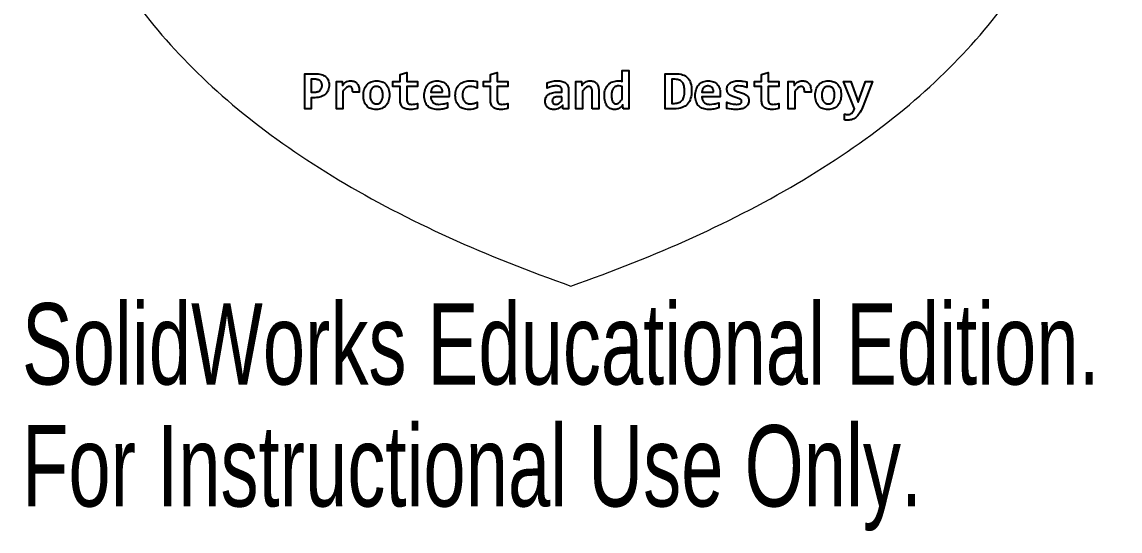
# Model space of a CAD drawing. Header units: inches. Extents: x -1.29 to 1.29, y -3.47 to 0.
# Drawn here: x -1.286 to 1.286, y -3.475 to -2.284 of the extents above; entities that cross this region are included whole.
import ezdxf

# ---------------------------------------------------------------- set-up
doc = ezdxf.new("R2010")
doc.units = ezdxf.units.IN
doc.header["$MEASUREMENT"] = 0
doc.styles.add('SLDTEXTSTYLE0', font='TXT', dxfattribs={"width": 0.7})

msp = doc.modelspace()

# ---------------------------------------------------------------- linework, layer by layer
at = {"color": 7, "linetype": 'Continuous', "flags": 128}
for points in [[(-0.5665, -2.4309), (-0.5666, -2.434), (-0.567, -2.4371), (-0.5677, -2.44), (-0.5686, -2.4428), (-0.5699, -2.4455), (-0.5713, -2.4479), (-0.573, -2.4502), (-0.575, -2.4523), (-0.5773, -2.4542), (-0.5798, -2.4558), (-0.5826, -2.4573), (-0.5857, -2.4585), (-0.5889, -2.4595), (-0.5925, -2.4601), (-0.5963, -2.4606), (-0.6004, -2.4607), (-0.6004, -2.4607), (-0.6083, -2.4607), (-0.6083, -2.4607), (-0.6083, -2.487), (-0.6083, -2.487), (-0.6239, -2.487), (-0.6239, -2.487), (-0.6239, -2.4045), (-0.6239, -2.4045), (-0.5996, -2.4045), (-0.5996, -2.4045), (-0.5957, -2.4046), (-0.5921, -2.4049), (-0.5886, -2.4055), (-0.5854, -2.4063), (-0.5825, -2.4072), (-0.5797, -2.4084), (-0.5773, -2.4098), (-0.575, -2.4114), (-0.5731, -2.4131), (-0.5713, -2.4151), (-0.5699, -2.4173), (-0.5687, -2.4196), (-0.5677, -2.4222), (-0.567, -2.4249), (-0.5666, -2.4278), (-0.5665, -2.4309)], [(-0.5832, -2.4319), (-0.5833, -2.4304), (-0.5835, -2.4288), (-0.5838, -2.4274), (-0.5843, -2.426), (-0.5848, -2.4248), (-0.5855, -2.4236), (-0.5864, -2.4225), (-0.5874, -2.4215), (-0.5885, -2.4206), (-0.5898, -2.4199), (-0.5911, -2.4192), (-0.5927, -2.4187), (-0.5943, -2.4182), (-0.5962, -2.4179), (-0.5981, -2.4177), (-0.6003, -2.4177), (-0.6003, -2.4177), (-0.6083, -2.4177), (-0.6083, -2.4177), (-0.6083, -2.4475), (-0.6083, -2.4475), (-0.5997, -2.4475), (-0.5997, -2.4475), (-0.5978, -2.4475), (-0.596, -2.4473), (-0.5943, -2.4469), (-0.5927, -2.4465), (-0.5912, -2.4458), (-0.5898, -2.4451), (-0.5886, -2.4443), (-0.5875, -2.4433), (-0.5865, -2.4422), (-0.5857, -2.441), (-0.5849, -2.4398), (-0.5843, -2.4384), (-0.5838, -2.4369), (-0.5835, -2.4353), (-0.5833, -2.4337), (-0.5832, -2.4319)], [(-0.3596, -2.4858), (-0.3638, -2.4868), (-0.368, -2.4876), (-0.3721, -2.488), (-0.376, -2.4882), (-0.376, -2.4882), (-0.379, -2.4881), (-0.3818, -2.4879), (-0.3845, -2.4875), (-0.3869, -2.4869), (-0.389, -2.4861), (-0.391, -2.4852), (-0.3928, -2.4841), (-0.3944, -2.4828), (-0.3958, -2.4814), (-0.397, -2.4797), (-0.398, -2.4779), (-0.3988, -2.4759), (-0.3994, -2.4737), (-0.3999, -2.4713), (-0.4001, -2.4687), (-0.4002, -2.4658), (-0.4002, -2.4658), (-0.4002, -2.4344), (-0.4002, -2.4344), (-0.417, -2.4344), (-0.417, -2.4344), (-0.417, -2.4224), (-0.417, -2.4224), (-0.4002, -2.4224), (-0.4002, -2.4224), (-0.4002, -2.4062), (-0.4002, -2.4062), (-0.3847, -2.4021), (-0.3847, -2.4021), (-0.3847, -2.4224), (-0.3847, -2.4224), (-0.3596, -2.4224), (-0.3596, -2.4224), (-0.3596, -2.4344), (-0.3596, -2.4344), (-0.3847, -2.4344), (-0.3847, -2.4344), (-0.3847, -2.465), (-0.3847, -2.465), (-0.3845, -2.4676), (-0.3841, -2.4699), (-0.3832, -2.4718), (-0.3821, -2.4734), (-0.3815, -2.4741), (-0.3807, -2.4746), (-0.3798, -2.4751), (-0.3787, -2.4755), (-0.3776, -2.4759), (-0.3764, -2.4761), (-0.3751, -2.4762), (-0.3736, -2.4763), (-0.3736, -2.4763), (-0.3698, -2.4761), (-0.3662, -2.4755), (-0.3627, -2.4747), (-0.3596, -2.4739), (-0.3596, -2.4739), (-0.3596, -2.4858)], [(-0.1479, -2.4858), (-0.1521, -2.4868), (-0.1563, -2.4876), (-0.1604, -2.488), (-0.1643, -2.4882), (-0.1643, -2.4882), (-0.1673, -2.4881), (-0.1702, -2.4879), (-0.1728, -2.4875), (-0.1752, -2.4869), (-0.1774, -2.4861), (-0.1793, -2.4852), (-0.1811, -2.4841), (-0.1827, -2.4828), (-0.1841, -2.4814), (-0.1853, -2.4797), (-0.1863, -2.4779), (-0.1871, -2.4759), (-0.1877, -2.4737), (-0.1882, -2.4713), (-0.1885, -2.4687), (-0.1886, -2.4658), (-0.1886, -2.4658), (-0.1886, -2.4344), (-0.1886, -2.4344), (-0.2053, -2.4344), (-0.2053, -2.4344), (-0.2053, -2.4224), (-0.2053, -2.4224), (-0.1886, -2.4224), (-0.1886, -2.4224), (-0.1886, -2.4062), (-0.1886, -2.4062), (-0.173, -2.4021), (-0.173, -2.4021), (-0.173, -2.4224), (-0.173, -2.4224), (-0.1479, -2.4224), (-0.1479, -2.4224), (-0.1479, -2.4344), (-0.1479, -2.4344), (-0.173, -2.4344), (-0.173, -2.4344), (-0.173, -2.465), (-0.173, -2.465), (-0.1728, -2.4676), (-0.1724, -2.4699), (-0.1716, -2.4718), (-0.1705, -2.4734), (-0.1698, -2.4741), (-0.169, -2.4746), (-0.1681, -2.4751), (-0.1671, -2.4755), (-0.1659, -2.4759), (-0.1647, -2.4761), (-0.1634, -2.4762), (-0.1619, -2.4763), (-0.1619, -2.4763), (-0.1582, -2.4761), (-0.1545, -2.4755), (-0.151, -2.4747), (-0.1479, -2.4739), (-0.1479, -2.4739), (-0.1479, -2.4858)], [(0.1221, -2.487), (0.1217, -2.4775), (0.1217, -2.4775), (0.1197, -2.4798), (0.1176, -2.4819), (0.1154, -2.4837), (0.113, -2.4853), (0.1105, -2.4865), (0.1078, -2.4874), (0.1048, -2.488), (0.1016, -2.4882), (0.1016, -2.4882), (0.0989, -2.4881), (0.0963, -2.4876), (0.0939, -2.4869), (0.0916, -2.4859), (0.0895, -2.4847), (0.0876, -2.4832), (0.0858, -2.4814), (0.0843, -2.4794), (0.0828, -2.4772), (0.0816, -2.4748), (0.0806, -2.4721), (0.0797, -2.4692), (0.079, -2.4661), (0.0785, -2.4628), (0.0782, -2.4594), (0.0781, -2.4558), (0.0781, -2.4558), (0.0783, -2.4515), (0.0788, -2.4475), (0.0795, -2.4438), (0.0806, -2.4404), (0.082, -2.4373), (0.0836, -2.4345), (0.0854, -2.4319), (0.0875, -2.4296), (0.0897, -2.4276), (0.0922, -2.4259), (0.0949, -2.4245), (0.0978, -2.4233), (0.1009, -2.4224), (0.1041, -2.4217), (0.1075, -2.4214), (0.1109, -2.4212), (0.1109, -2.4212), (0.1133, -2.4213), (0.1157, -2.4216), (0.118, -2.4219), (0.12, -2.4224), (0.12, -2.4224), (0.12, -2.3973), (0.12, -2.3973), (0.1355, -2.3973), (0.1355, -2.3973), (0.1355, -2.487), (0.1355, -2.487), (0.1221, -2.487)], [(0.2826, -2.4447), (0.2825, -2.4494), (0.282, -2.4539), (0.2813, -2.4581), (0.2803, -2.4621), (0.2789, -2.4659), (0.2773, -2.4694), (0.2752, -2.4726), (0.2729, -2.4755), (0.2702, -2.4781), (0.2672, -2.4804), (0.2638, -2.4824), (0.2601, -2.484), (0.256, -2.4853), (0.2515, -2.4863), (0.2466, -2.4868), (0.2414, -2.487), (0.2414, -2.487), (0.2205, -2.487), (0.2205, -2.487), (0.2205, -2.4045), (0.2205, -2.4045), (0.2448, -2.4045), (0.2448, -2.4045), (0.2494, -2.4046), (0.2537, -2.4051), (0.2577, -2.4058), (0.2614, -2.4069), (0.2648, -2.4082), (0.2679, -2.4099), (0.2707, -2.4119), (0.2732, -2.4142), (0.2754, -2.4168), (0.2773, -2.4197), (0.2789, -2.423), (0.2803, -2.4267), (0.2813, -2.4306), (0.282, -2.435), (0.2825, -2.4396), (0.2826, -2.4447)], [(0.2659, -2.4457), (0.2658, -2.4425), (0.2656, -2.4394), (0.2653, -2.4365), (0.2648, -2.4339), (0.2642, -2.4313), (0.2634, -2.429), (0.2624, -2.4269), (0.2612, -2.425), (0.2598, -2.4233), (0.2583, -2.4219), (0.2564, -2.4206), (0.2544, -2.4195), (0.2522, -2.4187), (0.2496, -2.4181), (0.2469, -2.4178), (0.2438, -2.4177), (0.2438, -2.4177), (0.236, -2.4177), (0.236, -2.4177), (0.236, -2.4739), (0.236, -2.4739), (0.2428, -2.4739), (0.2428, -2.4739), (0.2455, -2.4737), (0.2481, -2.4734), (0.2505, -2.4729), (0.2527, -2.4722), (0.2548, -2.4712), (0.2567, -2.47), (0.2584, -2.4687), (0.26, -2.4671), (0.2614, -2.4653), (0.2626, -2.4632), (0.2636, -2.4609), (0.2644, -2.4584), (0.2651, -2.4555), (0.2655, -2.4525), (0.2658, -2.4492), (0.2659, -2.4457)], [(0.4872, -2.4858), (0.483, -2.4868), (0.4788, -2.4876), (0.4746, -2.488), (0.4708, -2.4882), (0.4708, -2.4882), (0.4677, -2.4881), (0.4649, -2.4879), (0.4623, -2.4875), (0.4599, -2.4869), (0.4577, -2.4861), (0.4557, -2.4852), (0.4539, -2.4841), (0.4523, -2.4828), (0.4509, -2.4814), (0.4497, -2.4797), (0.4487, -2.4779), (0.4479, -2.4759), (0.4473, -2.4737), (0.4468, -2.4713), (0.4466, -2.4687), (0.4465, -2.4658), (0.4465, -2.4658), (0.4465, -2.4344), (0.4465, -2.4344), (0.4297, -2.4344), (0.4297, -2.4344), (0.4297, -2.4224), (0.4297, -2.4224), (0.4465, -2.4224), (0.4465, -2.4224), (0.4465, -2.4062), (0.4465, -2.4062), (0.462, -2.4021), (0.462, -2.4021), (0.462, -2.4224), (0.462, -2.4224), (0.4872, -2.4224), (0.4872, -2.4224), (0.4872, -2.4344), (0.4872, -2.4344), (0.462, -2.4344), (0.462, -2.4344), (0.462, -2.465), (0.462, -2.465), (0.4622, -2.4676), (0.4627, -2.4699), (0.4635, -2.4718), (0.4646, -2.4734), (0.4653, -2.4741), (0.4661, -2.4746), (0.467, -2.4751), (0.468, -2.4755), (0.4691, -2.4759), (0.4703, -2.4761), (0.4717, -2.4762), (0.4731, -2.4763), (0.4731, -2.4763), (0.4769, -2.4761), (0.4805, -2.4755), (0.484, -2.4747), (0.4872, -2.4739), (0.4872, -2.4739), (0.4872, -2.4858)], [(-0.5115, -2.4475), (-0.5114, -2.4458), (-0.5115, -2.4443), (-0.5116, -2.4429), (-0.5118, -2.4416), (-0.5124, -2.4393), (-0.5133, -2.4375), (-0.5144, -2.4361), (-0.5158, -2.4351), (-0.5175, -2.4346), (-0.5193, -2.4344), (-0.5193, -2.4344), (-0.521, -2.4346), (-0.5227, -2.4351), (-0.5245, -2.436), (-0.5263, -2.4372), (-0.5281, -2.4388), (-0.53, -2.4409), (-0.5321, -2.4434), (-0.5342, -2.4464), (-0.5342, -2.4464), (-0.5342, -2.487), (-0.5342, -2.487), (-0.5497, -2.487), (-0.5497, -2.487), (-0.5497, -2.4224), (-0.5497, -2.4224), (-0.536, -2.4224), (-0.536, -2.4224), (-0.5354, -2.432), (-0.5354, -2.432), (-0.5337, -2.4297), (-0.5319, -2.4276), (-0.5298, -2.4257), (-0.5275, -2.4242), (-0.5249, -2.4229), (-0.5221, -2.422), (-0.519, -2.4214), (-0.5156, -2.4212), (-0.5156, -2.4212), (-0.5132, -2.4214), (-0.511, -2.4217), (-0.509, -2.4222), (-0.507, -2.4229), (-0.5052, -2.4239), (-0.5036, -2.425), (-0.5021, -2.4263), (-0.5007, -2.4279), (-0.4995, -2.4296), (-0.4985, -2.4316), (-0.4976, -2.4337), (-0.497, -2.4361), (-0.4964, -2.4387), (-0.4961, -2.4414), (-0.4959, -2.4444), (-0.4959, -2.4475), (-0.4959, -2.4475), (-0.5115, -2.4475)], [(-0.4253, -2.4542), (-0.4255, -2.4579), (-0.4259, -2.4614), (-0.4265, -2.4648), (-0.4275, -2.468), (-0.4286, -2.4711), (-0.43, -2.4739), (-0.4317, -2.4765), (-0.4336, -2.4788), (-0.4356, -2.4809), (-0.438, -2.4828), (-0.4405, -2.4844), (-0.4433, -2.4858), (-0.4463, -2.4868), (-0.4495, -2.4876), (-0.4529, -2.4881), (-0.4565, -2.4882), (-0.4565, -2.4882), (-0.4599, -2.4881), (-0.4631, -2.4877), (-0.4662, -2.4871), (-0.469, -2.4861), (-0.4717, -2.485), (-0.4741, -2.4835), (-0.4764, -2.4819), (-0.4784, -2.4799), (-0.4802, -2.4777), (-0.4818, -2.4753), (-0.4832, -2.4725), (-0.4843, -2.4696), (-0.4852, -2.4663), (-0.4858, -2.4628), (-0.4862, -2.4591), (-0.4863, -2.4551), (-0.4863, -2.4551), (-0.4862, -2.4513), (-0.4858, -2.4478), (-0.4851, -2.4444), (-0.4842, -2.4412), (-0.483, -2.4382), (-0.4816, -2.4354), (-0.48, -2.4328), (-0.4781, -2.4305), (-0.476, -2.4284), (-0.4736, -2.4266), (-0.4711, -2.425), (-0.4683, -2.4237), (-0.4653, -2.4226), (-0.4621, -2.4218), (-0.4588, -2.4214), (-0.4552, -2.4212), (-0.4552, -2.4212), (-0.4518, -2.4214), (-0.4485, -2.4218), (-0.4455, -2.4224), (-0.4426, -2.4234), (-0.44, -2.4245), (-0.4375, -2.426), (-0.4353, -2.4277), (-0.4332, -2.4296), (-0.4314, -2.4318), (-0.4298, -2.4343), (-0.4285, -2.437), (-0.4274, -2.44), (-0.4265, -2.4432), (-0.4259, -2.4466), (-0.4255, -2.4503), (-0.4253, -2.4542)], [(-0.4409, -2.4546), (-0.441, -2.4521), (-0.4411, -2.4498), (-0.4414, -2.4477), (-0.4418, -2.4458), (-0.4424, -2.4439), (-0.443, -2.4423), (-0.4438, -2.4408), (-0.4447, -2.4395), (-0.4456, -2.4383), (-0.4467, -2.4372), (-0.448, -2.4364), (-0.4493, -2.4357), (-0.4507, -2.4351), (-0.4523, -2.4347), (-0.4539, -2.4345), (-0.4557, -2.4344), (-0.4557, -2.4344), (-0.4577, -2.4345), (-0.4595, -2.4348), (-0.4611, -2.4353), (-0.4626, -2.436), (-0.464, -2.4368), (-0.4652, -2.4379), (-0.4663, -2.439), (-0.4673, -2.4404), (-0.4681, -2.4418), (-0.4689, -2.4433), (-0.4695, -2.445), (-0.47, -2.4468), (-0.4706, -2.4506), (-0.4708, -2.4547), (-0.4708, -2.4547), (-0.4707, -2.4571), (-0.4705, -2.4594), (-0.4702, -2.4616), (-0.4698, -2.4636), (-0.4692, -2.4654), (-0.4685, -2.4671), (-0.4677, -2.4686), (-0.4668, -2.4699), (-0.4657, -2.4711), (-0.4646, -2.4722), (-0.4633, -2.4731), (-0.462, -2.4738), (-0.4606, -2.4743), (-0.459, -2.4747), (-0.4574, -2.475), (-0.4557, -2.4751), (-0.4557, -2.4751), (-0.4538, -2.475), (-0.4521, -2.4747), (-0.4505, -2.4742), (-0.449, -2.4735), (-0.4477, -2.4726), (-0.4465, -2.4716), (-0.4454, -2.4705), (-0.4444, -2.4692), (-0.4436, -2.4677), (-0.4429, -2.4662), (-0.4423, -2.4645), (-0.4418, -2.4626), (-0.4411, -2.4587), (-0.4409, -2.4546)], [(-0.2854, -2.4495), (-0.2854, -2.4513), (-0.2855, -2.4536), (-0.2856, -2.4561), (-0.2858, -2.4583), (-0.2858, -2.4583), (-0.3285, -2.4583), (-0.3285, -2.4583), (-0.3284, -2.4604), (-0.3281, -2.4624), (-0.3277, -2.4643), (-0.3272, -2.466), (-0.3264, -2.4676), (-0.3256, -2.4691), (-0.3246, -2.4704), (-0.3235, -2.4716), (-0.3222, -2.4727), (-0.3208, -2.4736), (-0.3193, -2.4744), (-0.3177, -2.4751), (-0.316, -2.4756), (-0.3142, -2.476), (-0.3123, -2.4762), (-0.3103, -2.4763), (-0.3103, -2.4763), (-0.3054, -2.476), (-0.3002, -2.4754), (-0.2975, -2.4749), (-0.2947, -2.4743), (-0.2919, -2.4735), (-0.289, -2.4727), (-0.289, -2.4727), (-0.289, -2.4846), (-0.289, -2.4846), (-0.2916, -2.4854), (-0.2944, -2.4861), (-0.2974, -2.4867), (-0.3004, -2.4872), (-0.3034, -2.4877), (-0.3065, -2.488), (-0.3096, -2.4882), (-0.3126, -2.4882), (-0.3126, -2.4882), (-0.3161, -2.4881), (-0.3195, -2.4877), (-0.3227, -2.4871), (-0.3257, -2.4861), (-0.3286, -2.485), (-0.3311, -2.4835), (-0.3335, -2.4819), (-0.3357, -2.48), (-0.3376, -2.4778), (-0.3392, -2.4754), (-0.3407, -2.4728), (-0.3419, -2.4699), (-0.3428, -2.4668), (-0.3435, -2.4634), (-0.3439, -2.4598), (-0.344, -2.456), (-0.344, -2.456), (-0.3439, -2.4522), (-0.3435, -2.4485), (-0.3428, -2.4451), (-0.3419, -2.4418), (-0.3407, -2.4387), (-0.3393, -2.4358), (-0.3376, -2.4332), (-0.3358, -2.4308), (-0.3337, -2.4286), (-0.3314, -2.4268), (-0.3289, -2.4251), (-0.3262, -2.4237), (-0.3233, -2.4226), (-0.3202, -2.4219), (-0.317, -2.4214), (-0.3136, -2.4212), (-0.3136, -2.4212), (-0.3103, -2.4214), (-0.3072, -2.4218), (-0.3042, -2.4224), (-0.3015, -2.4234), (-0.299, -2.4245), (-0.2967, -2.4259), (-0.2946, -2.4274), (-0.2927, -2.4292), (-0.291, -2.4312), (-0.2895, -2.4333), (-0.2883, -2.4356), (-0.2873, -2.4382), (-0.2865, -2.4408), (-0.2859, -2.4436), (-0.2855, -2.4465), (-0.2854, -2.4495)], [(-0.301, -2.4475), (-0.301, -2.4458), (-0.3012, -2.4441), (-0.3015, -2.4426), (-0.3019, -2.4412), (-0.3025, -2.4399), (-0.3032, -2.4387), (-0.3039, -2.4376), (-0.3047, -2.4367), (-0.3057, -2.4359), (-0.3067, -2.4351), (-0.3077, -2.4345), (-0.3089, -2.4341), (-0.3113, -2.4334), (-0.3139, -2.4332), (-0.3139, -2.4332), (-0.3154, -2.4333), (-0.3168, -2.4334), (-0.3181, -2.4337), (-0.3193, -2.4341), (-0.3205, -2.4347), (-0.3217, -2.4353), (-0.3227, -2.4361), (-0.3237, -2.437), (-0.3254, -2.439), (-0.3267, -2.4415), (-0.3277, -2.4443), (-0.3282, -2.4475), (-0.3282, -2.4475), (-0.301, -2.4475)], [(-0.2196, -2.4846), (-0.2242, -2.4862), (-0.2289, -2.4873), (-0.2338, -2.488), (-0.2389, -2.4882), (-0.2389, -2.4882), (-0.2426, -2.4881), (-0.246, -2.4877), (-0.2493, -2.487), (-0.2524, -2.4861), (-0.2552, -2.4849), (-0.2579, -2.4835), (-0.2603, -2.4818), (-0.2625, -2.4799), (-0.2645, -2.4777), (-0.2662, -2.4752), (-0.2676, -2.4725), (-0.2689, -2.4696), (-0.2698, -2.4664), (-0.2705, -2.463), (-0.2709, -2.4593), (-0.2711, -2.4554), (-0.2711, -2.4554), (-0.2709, -2.4516), (-0.2705, -2.448), (-0.2697, -2.4446), (-0.2687, -2.4413), (-0.2674, -2.4383), (-0.2658, -2.4355), (-0.264, -2.4329), (-0.2619, -2.4305), (-0.2596, -2.4284), (-0.2571, -2.4266), (-0.2543, -2.425), (-0.2514, -2.4237), (-0.2482, -2.4226), (-0.2449, -2.4218), (-0.2413, -2.4214), (-0.2376, -2.4212), (-0.2376, -2.4212), (-0.2347, -2.4213), (-0.2319, -2.4213), (-0.2295, -2.4214), (-0.2273, -2.4216), (-0.2232, -2.4219), (-0.2196, -2.4224), (-0.2196, -2.4224), (-0.2196, -2.438), (-0.2196, -2.438), (-0.2236, -2.4365), (-0.228, -2.4353), (-0.2323, -2.4346), (-0.2365, -2.4344), (-0.2365, -2.4344), (-0.2385, -2.4345), (-0.2404, -2.4348), (-0.2423, -2.4352), (-0.244, -2.4359), (-0.2456, -2.4367), (-0.2471, -2.4377), (-0.2484, -2.4388), (-0.2496, -2.44), (-0.2507, -2.4414), (-0.2517, -2.443), (-0.2525, -2.4447), (-0.2531, -2.4465), (-0.2537, -2.4484), (-0.254, -2.4504), (-0.2543, -2.4526), (-0.2543, -2.4548), (-0.2543, -2.4548), (-0.2543, -2.4571), (-0.254, -2.4593), (-0.2536, -2.4613), (-0.253, -2.4633), (-0.2523, -2.4651), (-0.2515, -2.4667), (-0.2505, -2.4683), (-0.2494, -2.4697), (-0.2482, -2.4709), (-0.2468, -2.472), (-0.2453, -2.4729), (-0.2437, -2.4737), (-0.242, -2.4743), (-0.2402, -2.4747), (-0.2384, -2.475), (-0.2364, -2.4751), (-0.2364, -2.4751), (-0.2344, -2.475), (-0.2322, -2.4748), (-0.2301, -2.4745), (-0.2279, -2.474), (-0.2257, -2.4735), (-0.2236, -2.4729), (-0.2216, -2.4722), (-0.2196, -2.4715), (-0.2196, -2.4715), (-0.2196, -2.4846)], [(-0.0189, -2.487), (-0.0193, -2.4785), (-0.0193, -2.4785), (-0.0213, -2.4805), (-0.0235, -2.4824), (-0.0258, -2.4841), (-0.0283, -2.4855), (-0.031, -2.4866), (-0.034, -2.4875), (-0.0372, -2.488), (-0.0408, -2.4882), (-0.0408, -2.4882), (-0.0431, -2.4881), (-0.0454, -2.4879), (-0.0474, -2.4874), (-0.0493, -2.4868), (-0.0511, -2.486), (-0.0527, -2.485), (-0.0542, -2.484), (-0.0555, -2.4827), (-0.0567, -2.4814), (-0.0577, -2.4799), (-0.0586, -2.4783), (-0.0593, -2.4765), (-0.0599, -2.4746), (-0.0603, -2.4727), (-0.0605, -2.4706), (-0.0606, -2.4684), (-0.0606, -2.4684), (-0.0605, -2.4662), (-0.0601, -2.4641), (-0.0595, -2.4621), (-0.0587, -2.4601), (-0.0576, -2.4582), (-0.0563, -2.4565), (-0.0547, -2.4549), (-0.0529, -2.4535), (-0.0508, -2.4522), (-0.0485, -2.451), (-0.0459, -2.45), (-0.0431, -2.4491), (-0.0401, -2.4484), (-0.0368, -2.4479), (-0.0332, -2.4476), (-0.0294, -2.4475), (-0.0294, -2.4475), (-0.0211, -2.4475), (-0.0211, -2.4475), (-0.0211, -2.4438), (-0.0211, -2.4438), (-0.0213, -2.4415), (-0.0218, -2.4394), (-0.0227, -2.4376), (-0.024, -2.4361), (-0.0249, -2.4354), (-0.0258, -2.4348), (-0.0269, -2.4344), (-0.028, -2.4339), (-0.0293, -2.4336), (-0.0307, -2.4334), (-0.0323, -2.4332), (-0.034, -2.4332), (-0.034, -2.4332), (-0.0368, -2.4333), (-0.0396, -2.4335), (-0.0424, -2.4339), (-0.0452, -2.4345), (-0.0506, -2.436), (-0.0558, -2.438), (-0.0558, -2.438), (-0.0558, -2.426), (-0.0558, -2.426), (-0.0534, -2.425), (-0.0509, -2.4241), (-0.0481, -2.4233), (-0.0452, -2.4226), (-0.0421, -2.422), (-0.039, -2.4216), (-0.0359, -2.4213), (-0.0327, -2.4212), (-0.0327, -2.4212), (-0.0292, -2.4213), (-0.0261, -2.4216), (-0.0231, -2.422), (-0.0204, -2.4226), (-0.018, -2.4234), (-0.0158, -2.4243), (-0.0138, -2.4254), (-0.012, -2.4267), (-0.0105, -2.4281), (-0.0092, -2.4297), (-0.0081, -2.4315), (-0.0072, -2.4335), (-0.0065, -2.4356), (-0.006, -2.4379), (-0.0057, -2.4404), (-0.0056, -2.443), (-0.0056, -2.443), (-0.0056, -2.487), (-0.0056, -2.487), (-0.0189, -2.487)], [(0.0494, -2.487), (0.0494, -2.445), (0.0494, -2.445), (0.0493, -2.4425), (0.049, -2.4404), (0.0483, -2.4385), (0.0475, -2.437), (0.0464, -2.4359), (0.045, -2.435), (0.0435, -2.4346), (0.0416, -2.4344), (0.0416, -2.4344), (0.0397, -2.4346), (0.0379, -2.4352), (0.036, -2.4362), (0.0342, -2.4376), (0.0324, -2.4393), (0.0306, -2.4413), (0.0287, -2.4436), (0.0267, -2.4462), (0.0267, -2.4462), (0.0267, -2.487), (0.0267, -2.487), (0.0112, -2.487), (0.0112, -2.487), (0.0112, -2.4224), (0.0112, -2.4224), (0.0246, -2.4224), (0.0246, -2.4224), (0.025, -2.432), (0.025, -2.432), (0.027, -2.4296), (0.0291, -2.4275), (0.0313, -2.4257), (0.0337, -2.4241), (0.0362, -2.4229), (0.039, -2.422), (0.042, -2.4214), (0.0453, -2.4212), (0.0453, -2.4212), (0.0477, -2.4213), (0.05, -2.4217), (0.052, -2.4222), (0.0539, -2.4229), (0.0557, -2.4237), (0.0573, -2.4248), (0.0587, -2.426), (0.0601, -2.4274), (0.0612, -2.429), (0.0622, -2.4307), (0.0631, -2.4325), (0.0638, -2.4345), (0.0643, -2.4367), (0.0647, -2.4389), (0.0649, -2.4413), (0.065, -2.4438), (0.065, -2.4438), (0.065, -2.487), (0.065, -2.487), (0.0494, -2.487)], [(0.0949, -2.455), (0.0949, -2.4576), (0.0951, -2.46), (0.0953, -2.4622), (0.0956, -2.4642), (0.096, -2.466), (0.0965, -2.4676), (0.097, -2.4691), (0.0976, -2.4704), (0.0984, -2.4715), (0.0992, -2.4725), (0.1001, -2.4733), (0.101, -2.4739), (0.1021, -2.4744), (0.1032, -2.4748), (0.1043, -2.475), (0.1056, -2.4751), (0.1056, -2.4751), (0.1075, -2.4749), (0.1093, -2.4743), (0.111, -2.4733), (0.1128, -2.4719), (0.1145, -2.4701), (0.1163, -2.4681), (0.1181, -2.4658), (0.12, -2.4631), (0.12, -2.4631), (0.12, -2.4348), (0.12, -2.4348), (0.118, -2.4342), (0.1156, -2.4336), (0.1131, -2.4333), (0.1104, -2.4332), (0.1104, -2.4332), (0.1087, -2.4333), (0.107, -2.4336), (0.1055, -2.4341), (0.104, -2.4347), (0.1026, -2.4356), (0.1013, -2.4366), (0.1002, -2.4377), (0.0991, -2.4391), (0.0982, -2.4405), (0.0973, -2.4422), (0.0966, -2.444), (0.096, -2.4459), (0.0955, -2.448), (0.0952, -2.4502), (0.095, -2.4526), (0.0949, -2.455)], [(0.3496, -2.4495), (0.3496, -2.4513), (0.3495, -2.4536), (0.3494, -2.4561), (0.3492, -2.4583), (0.3492, -2.4583), (0.3066, -2.4583), (0.3066, -2.4583), (0.3066, -2.4604), (0.3069, -2.4624), (0.3073, -2.4643), (0.3079, -2.466), (0.3086, -2.4676), (0.3095, -2.4691), (0.3105, -2.4704), (0.3116, -2.4716), (0.3128, -2.4727), (0.3142, -2.4736), (0.3157, -2.4744), (0.3173, -2.4751), (0.319, -2.4756), (0.3208, -2.476), (0.3227, -2.4762), (0.3247, -2.4763), (0.3247, -2.4763), (0.3296, -2.476), (0.3348, -2.4754), (0.3376, -2.4749), (0.3403, -2.4743), (0.3432, -2.4735), (0.346, -2.4727), (0.346, -2.4727), (0.346, -2.4846), (0.346, -2.4846), (0.3435, -2.4854), (0.3406, -2.4861), (0.3377, -2.4867), (0.3347, -2.4872), (0.3316, -2.4877), (0.3285, -2.488), (0.3255, -2.4882), (0.3225, -2.4882), (0.3225, -2.4882), (0.3189, -2.4881), (0.3155, -2.4877), (0.3123, -2.4871), (0.3093, -2.4861), (0.3065, -2.485), (0.3039, -2.4835), (0.3015, -2.4819), (0.2994, -2.48), (0.2975, -2.4778), (0.2958, -2.4754), (0.2944, -2.4728), (0.2932, -2.4699), (0.2922, -2.4668), (0.2916, -2.4634), (0.2911, -2.4598), (0.291, -2.456), (0.291, -2.456), (0.2911, -2.4522), (0.2916, -2.4485), (0.2922, -2.4451), (0.2932, -2.4418), (0.2944, -2.4387), (0.2958, -2.4358), (0.2974, -2.4332), (0.2993, -2.4308), (0.3014, -2.4286), (0.3036, -2.4268), (0.3061, -2.4251), (0.3088, -2.4237), (0.3117, -2.4226), (0.3148, -2.4219), (0.318, -2.4214), (0.3214, -2.4212), (0.3214, -2.4212), (0.3247, -2.4214), (0.3279, -2.4218), (0.3308, -2.4224), (0.3335, -2.4234), (0.3361, -2.4245), (0.3384, -2.4259), (0.3405, -2.4274), (0.3424, -2.4292), (0.344, -2.4312), (0.3455, -2.4333), (0.3467, -2.4356), (0.3478, -2.4382), (0.3486, -2.4408), (0.3492, -2.4436), (0.3495, -2.4465), (0.3496, -2.4495)], [(0.3341, -2.4475), (0.334, -2.4458), (0.3339, -2.4441), (0.3335, -2.4426), (0.3331, -2.4412), (0.3325, -2.4399), (0.3319, -2.4387), (0.3311, -2.4376), (0.3303, -2.4367), (0.3294, -2.4359), (0.3284, -2.4351), (0.3273, -2.4345), (0.3262, -2.4341), (0.3237, -2.4334), (0.3211, -2.4332), (0.3211, -2.4332), (0.3196, -2.4333), (0.3183, -2.4334), (0.317, -2.4337), (0.3157, -2.4341), (0.3145, -2.4347), (0.3134, -2.4353), (0.3123, -2.4361), (0.3113, -2.437), (0.3096, -2.439), (0.3083, -2.4415), (0.3074, -2.4443), (0.3068, -2.4475), (0.3068, -2.4475), (0.3341, -2.4475)], [(0.4166, -2.4679), (0.4164, -2.4705), (0.416, -2.473), (0.4152, -2.4752), (0.4142, -2.4773), (0.4129, -2.4791), (0.4114, -2.4808), (0.4097, -2.4823), (0.4078, -2.4836), (0.4057, -2.4847), (0.4035, -2.4857), (0.4012, -2.4865), (0.3988, -2.4871), (0.3962, -2.4876), (0.3937, -2.4879), (0.3911, -2.4881), (0.3885, -2.4882), (0.3885, -2.4882), (0.385, -2.4882), (0.3818, -2.4881), (0.3787, -2.4879), (0.3758, -2.4876), (0.3703, -2.4868), (0.3652, -2.4858), (0.3652, -2.4858), (0.3652, -2.4715), (0.3652, -2.4715), (0.3681, -2.4726), (0.371, -2.4736), (0.3739, -2.4745), (0.3769, -2.4751), (0.3798, -2.4756), (0.3826, -2.476), (0.3853, -2.4762), (0.3879, -2.4763), (0.3879, -2.4763), (0.3907, -2.4761), (0.3932, -2.4758), (0.3952, -2.4752), (0.3969, -2.4744), (0.3982, -2.4734), (0.3991, -2.4722), (0.3997, -2.4709), (0.3998, -2.4695), (0.3998, -2.4695), (0.3997, -2.4681), (0.3992, -2.4668), (0.3983, -2.4656), (0.3969, -2.4645), (0.3959, -2.464), (0.3948, -2.4634), (0.3935, -2.4628), (0.392, -2.4623), (0.3904, -2.4617), (0.3884, -2.461), (0.3863, -2.4603), (0.3839, -2.4596), (0.3839, -2.4596), (0.3816, -2.4589), (0.3795, -2.4582), (0.3775, -2.4574), (0.3756, -2.4566), (0.3739, -2.4558), (0.3724, -2.4548), (0.371, -2.4538), (0.3698, -2.4527), (0.3687, -2.4515), (0.3678, -2.4502), (0.367, -2.4489), (0.3663, -2.4474), (0.3658, -2.4458), (0.3655, -2.4441), (0.3652, -2.4423), (0.3652, -2.4404), (0.3652, -2.4404), (0.3653, -2.4384), (0.3656, -2.4366), (0.3662, -2.4347), (0.3669, -2.433), (0.3679, -2.4313), (0.3691, -2.4297), (0.3705, -2.4283), (0.3722, -2.4269), (0.374, -2.4256), (0.3761, -2.4245), (0.3783, -2.4236), (0.3808, -2.4228), (0.3835, -2.4221), (0.3865, -2.4216), (0.3896, -2.4213), (0.393, -2.4212), (0.393, -2.4212), (0.3959, -2.4213), (0.3987, -2.4214), (0.4012, -2.4217), (0.4036, -2.422), (0.408, -2.4228), (0.4118, -2.4236), (0.4118, -2.4236), (0.4118, -2.4368), (0.4118, -2.4368), (0.4092, -2.4359), (0.4066, -2.4351), (0.4041, -2.4345), (0.4016, -2.434), (0.3969, -2.4334), (0.3922, -2.4332), (0.3922, -2.4332), (0.39, -2.4333), (0.388, -2.4336), (0.3863, -2.4341), (0.3847, -2.4347), (0.3835, -2.4356), (0.3826, -2.4366), (0.3821, -2.4377), (0.3819, -2.439), (0.3819, -2.439), (0.3821, -2.4404), (0.3825, -2.4416), (0.3833, -2.4427), (0.3847, -2.4438), (0.3856, -2.4444), (0.3867, -2.4449), (0.3879, -2.4455), (0.3893, -2.4461), (0.3909, -2.4467), (0.3927, -2.4473), (0.3948, -2.448), (0.3971, -2.4486), (0.3971, -2.4486), (0.3997, -2.4494), (0.4021, -2.4503), (0.4043, -2.4511), (0.4063, -2.452), (0.4081, -2.453), (0.4097, -2.4539), (0.4111, -2.455), (0.4123, -2.4561), (0.4134, -2.4573), (0.4143, -2.4585), (0.415, -2.4598), (0.4156, -2.4613), (0.416, -2.4628), (0.4163, -2.4644), (0.4165, -2.4661), (0.4166, -2.4679)], [(0.5469, -2.4475), (0.547, -2.4458), (0.5469, -2.4443), (0.5468, -2.4429), (0.5466, -2.4416), (0.546, -2.4393), (0.5451, -2.4375), (0.544, -2.4361), (0.5426, -2.4351), (0.5409, -2.4346), (0.5391, -2.4344), (0.5391, -2.4344), (0.5374, -2.4346), (0.5357, -2.4351), (0.5339, -2.436), (0.5321, -2.4372), (0.5303, -2.4388), (0.5284, -2.4409), (0.5263, -2.4434), (0.5242, -2.4464), (0.5242, -2.4464), (0.5242, -2.487), (0.5242, -2.487), (0.5087, -2.487), (0.5087, -2.487), (0.5087, -2.4224), (0.5087, -2.4224), (0.5224, -2.4224), (0.5224, -2.4224), (0.523, -2.432), (0.523, -2.432), (0.5247, -2.4297), (0.5265, -2.4276), (0.5286, -2.4257), (0.5309, -2.4242), (0.5335, -2.4229), (0.5363, -2.422), (0.5394, -2.4214), (0.5428, -2.4212), (0.5428, -2.4212), (0.5452, -2.4214), (0.5474, -2.4217), (0.5494, -2.4222), (0.5514, -2.4229), (0.5532, -2.4239), (0.5548, -2.425), (0.5563, -2.4263), (0.5577, -2.4279), (0.5589, -2.4296), (0.5599, -2.4316), (0.5608, -2.4337), (0.5614, -2.4361), (0.562, -2.4387), (0.5623, -2.4414), (0.5625, -2.4444), (0.5625, -2.4475), (0.5625, -2.4475), (0.5469, -2.4475)], [(0.6331, -2.4542), (0.6329, -2.4579), (0.6325, -2.4614), (0.6319, -2.4648), (0.6309, -2.468), (0.6298, -2.4711), (0.6284, -2.4739), (0.6267, -2.4765), (0.6249, -2.4788), (0.6228, -2.4809), (0.6204, -2.4828), (0.6179, -2.4844), (0.6151, -2.4858), (0.6121, -2.4868), (0.6089, -2.4876), (0.6055, -2.4881), (0.6019, -2.4882), (0.6019, -2.4882), (0.5985, -2.4881), (0.5953, -2.4877), (0.5922, -2.4871), (0.5894, -2.4861), (0.5867, -2.485), (0.5843, -2.4835), (0.582, -2.4819), (0.58, -2.4799), (0.5782, -2.4777), (0.5766, -2.4753), (0.5752, -2.4725), (0.5741, -2.4696), (0.5732, -2.4663), (0.5726, -2.4628), (0.5722, -2.4591), (0.5721, -2.4551), (0.5721, -2.4551), (0.5722, -2.4513), (0.5726, -2.4478), (0.5733, -2.4444), (0.5742, -2.4412), (0.5754, -2.4382), (0.5768, -2.4354), (0.5785, -2.4328), (0.5803, -2.4305), (0.5825, -2.4284), (0.5848, -2.4266), (0.5873, -2.425), (0.5901, -2.4237), (0.5931, -2.4226), (0.5963, -2.4218), (0.5996, -2.4214), (0.6032, -2.4212), (0.6032, -2.4212), (0.6066, -2.4214), (0.6099, -2.4218), (0.6129, -2.4224), (0.6158, -2.4234), (0.6184, -2.4245), (0.6209, -2.426), (0.6231, -2.4277), (0.6252, -2.4296), (0.627, -2.4318), (0.6286, -2.4343), (0.6299, -2.437), (0.631, -2.44), (0.6319, -2.4432), (0.6325, -2.4466), (0.6329, -2.4503), (0.6331, -2.4542)], [(0.6175, -2.4546), (0.6175, -2.4521), (0.6173, -2.4498), (0.617, -2.4477), (0.6166, -2.4458), (0.616, -2.4439), (0.6154, -2.4423), (0.6146, -2.4408), (0.6138, -2.4395), (0.6128, -2.4383), (0.6117, -2.4372), (0.6104, -2.4364), (0.6091, -2.4357), (0.6077, -2.4351), (0.6061, -2.4347), (0.6045, -2.4345), (0.6027, -2.4344), (0.6027, -2.4344), (0.6007, -2.4345), (0.599, -2.4348), (0.5973, -2.4353), (0.5958, -2.436), (0.5944, -2.4368), (0.5932, -2.4379), (0.5921, -2.439), (0.5911, -2.4404), (0.5903, -2.4418), (0.5896, -2.4433), (0.5889, -2.445), (0.5884, -2.4468), (0.5878, -2.4506), (0.5876, -2.4547), (0.5876, -2.4547), (0.5877, -2.4571), (0.5879, -2.4594), (0.5882, -2.4616), (0.5886, -2.4636), (0.5892, -2.4654), (0.5899, -2.4671), (0.5907, -2.4686), (0.5916, -2.4699), (0.5927, -2.4711), (0.5939, -2.4722), (0.5951, -2.4731), (0.5964, -2.4738), (0.5978, -2.4743), (0.5994, -2.4747), (0.601, -2.475), (0.6027, -2.4751), (0.6027, -2.4751), (0.6046, -2.475), (0.6063, -2.4747), (0.6079, -2.4742), (0.6094, -2.4735), (0.6107, -2.4726), (0.6119, -2.4716), (0.613, -2.4705), (0.614, -2.4692), (0.6148, -2.4677), (0.6155, -2.4662), (0.6161, -2.4645), (0.6166, -2.4626), (0.6173, -2.4587), (0.6175, -2.4546)], [(0.6845, -2.4794), (0.6828, -2.4835), (0.6811, -2.4873), (0.6794, -2.4908), (0.6776, -2.4942), (0.6757, -2.4972), (0.6738, -2.5), (0.6718, -2.5025), (0.6696, -2.5048), (0.6674, -2.5068), (0.665, -2.5085), (0.6626, -2.51), (0.66, -2.5112), (0.6572, -2.5121), (0.6543, -2.5128), (0.6513, -2.5132), (0.6481, -2.5133), (0.6481, -2.5133), (0.6464, -2.5133), (0.6446, -2.5132), (0.6428, -2.513), (0.6408, -2.5127), (0.6408, -2.5127), (0.6408, -2.499), (0.6408, -2.499), (0.6416, -2.4992), (0.6425, -2.4994), (0.6435, -2.4996), (0.6446, -2.4998), (0.6457, -2.4999), (0.6468, -2.5001), (0.6478, -2.5002), (0.6488, -2.5002), (0.6488, -2.5002), (0.6513, -2.4999), (0.6537, -2.4992), (0.6559, -2.498), (0.6579, -2.4965), (0.6597, -2.4946), (0.6613, -2.4923), (0.6628, -2.4898), (0.6641, -2.487), (0.6641, -2.487), (0.6384, -2.4224), (0.6384, -2.4224), (0.6556, -2.4224), (0.6556, -2.4224), (0.6691, -2.4596), (0.6691, -2.4596), (0.6731, -2.4709), (0.6731, -2.4709), (0.6769, -2.4596), (0.6769, -2.4596), (0.6901, -2.4224), (0.6901, -2.4224), (0.7066, -2.4224), (0.7066, -2.4224), (0.6845, -2.4794)], [(-0.0211, -2.4583), (-0.0301, -2.4583), (-0.0301, -2.4583), (-0.0319, -2.4584), (-0.0336, -2.4585), (-0.0351, -2.4588), (-0.0365, -2.4591), (-0.0377, -2.4595), (-0.0388, -2.46), (-0.0398, -2.4606), (-0.0407, -2.4612), (-0.0421, -2.4627), (-0.0431, -2.4643), (-0.0437, -2.4661), (-0.0438, -2.4681), (-0.0438, -2.4681), (-0.0437, -2.47), (-0.0432, -2.4716), (-0.0425, -2.473), (-0.0414, -2.4742), (-0.0401, -2.4751), (-0.0386, -2.4757), (-0.0368, -2.4761), (-0.0348, -2.4763), (-0.0348, -2.4763), (-0.0333, -2.4761), (-0.0317, -2.4757), (-0.0301, -2.4749), (-0.0284, -2.4739), (-0.0267, -2.4726), (-0.0249, -2.471), (-0.0231, -2.4692), (-0.0211, -2.4671), (-0.0211, -2.4671), (-0.0211, -2.4583)]]:
    msp.add_lwpolyline(points, dxfattribs=at)
at = {"color": 7, "linetype": 'Continuous', "lineweight": 15}
for points in [[(-1.2862, -0.2862), (-1.2451, -0.3273), (-1.2132, -0.3679), (-1.1651, -0.4507), (-1.149, -0.4928), (-1.1293, -0.5805), (-1.1257, -0.6259), (-1.1275, -0.7211), (-1.133, -0.7709), (-1.149, -0.8751), (-1.1597, -0.9295), (-1.1825, -1.0428), (-1.1946, -1.1017), (-1.2164, -1.2232), (-1.2262, -1.2859), (-1.2399, -1.4139), (-1.2438, -1.4793), (-1.2427, -1.6116), (-1.2377, -1.6784), (-1.2159, -1.8121), (-1.1992, -1.8789), (-1.1522, -2.011), (-1.1218, -2.0763), (-1.0463, -2.2036), (-1.0011, -2.2657), (-0.8956, -2.3854), (-0.8352, -2.443), (-0.7002, -2.5524), (-0.6255, -2.6042), (-0.4639, -2.7011), (-0.3769, -2.7462), (-0.1939, -2.8292), (-0.098, -2.8671), (0, -2.9013)], [(0, -2.9013), (0.098, -2.8671), (0.1939, -2.8292), (0.3769, -2.7462), (0.4639, -2.7011), (0.6255, -2.6042), (0.7002, -2.5524), (0.8352, -2.443), (0.8956, -2.3854), (1.0011, -2.2657), (1.0463, -2.2036), (1.1218, -2.0763), (1.1522, -2.011), (1.1992, -1.8789), (1.2159, -1.8121), (1.2377, -1.6784), (1.2427, -1.6116), (1.2438, -1.4793), (1.2399, -1.4139), (1.2262, -1.2859), (1.2164, -1.2232), (1.1946, -1.1017), (1.1825, -1.0428), (1.1597, -0.9295), (1.149, -0.8751), (1.133, -0.7709), (1.1275, -0.7211), (1.1257, -0.6259), (1.1293, -0.5805), (1.149, -0.4928), (1.1651, -0.4507), (1.2132, -0.3679), (1.2451, -0.3273), (1.2862, -0.2862)]]:
    msp.add_open_spline(points, degree=3, knots=[0, 0, 0, 0, 0.0625, 0.0625, 0.125, 0.125, 0.1875, 0.1875, 0.25, 0.25, 0.3125, 0.3125, 0.375, 0.375, 0.4375, 0.4375, 0.5, 0.5, 0.5625, 0.5625, 0.625, 0.625, 0.6875, 0.6875, 0.75, 0.75, 0.8125, 0.8125, 0.875, 0.875, 0.9375, 0.9375, 1, 1, 1, 1], dxfattribs=at)

# ---------------------------------------------------------------- texts
at = {"color": 7, "linetype": 'Continuous', "char_height": 0.1903, "attachment_point": 1, "style": 'SLDTEXTSTYLE0'}
for s, insert in [('SolidWorks Educational Edition.', (-1.2862, -2.9415)), ('For Instructional Use Only.', (-1.2862, -3.2269))]:
    msp.add_mtext(s, dxfattribs=dict(at, insert=insert))

doc.saveas('drawing.dxf')
